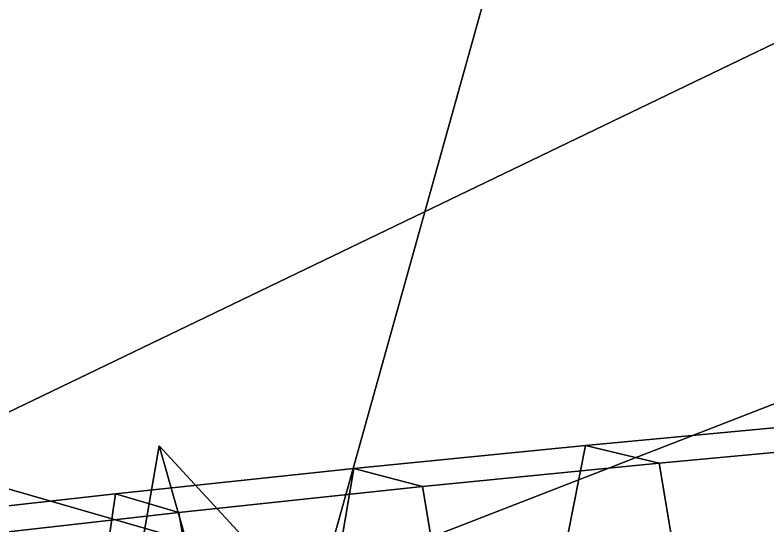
# Model space of a CAD drawing. Header units: metres. Extents: x -219 to 389, y -251 to 301.
# Drawn here: x 162.33 to 171.9, y 46.45 to 52.95 of the extents above; entities that cross this region are included whole.
import ezdxf

# ---------------------------------------------------------------- set-up
doc = ezdxf.new("R2010")
doc.units = ezdxf.units.M

msp = doc.modelspace()

# ---------------------------------------------------------------- linework, layer by layer
at = {"layer": 'Breeder_1Pdcel', "color": 3}
for points in [[(169.5829, 47.4767, 426.7279), (172.4321, 47.7423, 428.7991), (172.0924, 46.2146, 429.4625), (169.2834, 45.9529, 427.419)], [(170.522, 47.2524, 425.3289), (173.4363, 47.5243, 427.4452), (172.4321, 47.7423, 428.7991), (169.5829, 47.4767, 426.7279)], [(170.8052, 45.5559, 425.1569), (173.7196, 45.8279, 427.2731), (173.4363, 47.5243, 427.4452), (170.522, 47.2524, 425.3289)], [(166.6376, 47.1841, 424.8), (169.5829, 47.4767, 426.7279), (169.2834, 45.9529, 427.419), (166.3788, 45.6607, 425.5186)], [(167.5116, 46.9522, 423.3555), (170.522, 47.2524, 425.3289), (169.5829, 47.4767, 426.7279), (166.6376, 47.1841, 424.8)], [(167.7956, 45.2514, 423.1829), (170.8052, 45.5559, 425.1569), (170.522, 47.2524, 425.3289), (167.5116, 46.9522, 423.3555)], [(163.6045, 46.862, 423.0185), (166.6376, 47.1841, 424.8), (166.3788, 45.6607, 425.5186), (163.3877, 45.3394, 423.7627)], [(164.4112, 46.6218, 421.5317), (167.5116, 46.9522, 423.3555), (166.6376, 47.1841, 424.8), (163.6045, 46.862, 423.0185)], [(164.6959, 44.9166, 421.3587), (167.7956, 45.2514, 423.1829), (167.5116, 46.9522, 423.3555), (164.4112, 46.6218, 421.5317)], [(160.4909, 46.5111, 421.3879), (163.6045, 46.862, 423.0185), (163.3877, 45.3394, 423.7627), (160.3175, 44.9897, 422.1557)], [(161.2281, 46.2619, 419.862), (164.4112, 46.6218, 421.5317), (163.6045, 46.862, 423.0185), (160.4909, 46.5111, 421.3879)], [(161.5136, 44.5524, 419.6885), (164.6959, 44.9166, 421.3587), (164.4112, 46.6218, 421.5317), (161.2281, 46.2619, 419.862)]]:
    msp.add_3dface(points, dxfattribs=at)
at = {"layer": 'Breeder_Leaf', "color": 3}
for points in [[(117.512, 59.8459, 134.8215), (181.554, 100.6618, 109.9923), (166.2345, 45.7714, 123.0788)], [(117.512, 59.8459, 134.8215), (166.2345, 45.7714, 123.0788), (181.554, 100.6618, 109.9923)], [(181.554, 100.6618, 109.9923), (228.2373, 69.8828, 104.9231), (166.2345, 45.7714, 123.0788)], [(181.554, 100.6618, 109.9923), (166.2345, 45.7714, 123.0788), (228.2373, 69.8828, 104.9231)], [(166.2345, 45.7714, 123.0788), (228.2373, 69.8828, 104.9231), (225.3758, 27.03698, 104.7662)], [(166.2345, 45.7714, 123.0788), (225.3758, 27.03698, 104.7662), (228.2373, 69.8828, 104.9231)], [(188.6819, 60.6459, 309.356), (156.1259, 44.9504, 340.2223), (158.4239, 59.08526, 323.6628)], [(188.6819, 60.6459, 309.356), (158.4239, 59.08526, 323.6628), (156.1259, 44.9504, 340.2223)], [(117.512, 59.8459, 134.8215), (162.5012, 0.5218, 153.1361), (110.5234, 10.5476, 159.4825)], [(117.512, 59.8459, 134.8215), (110.5234, 10.5476, 159.4825), (162.5012, 0.5218, 153.1361)], [(162.5012, 0.5218, 153.1361), (117.512, 59.8459, 134.8215), (166.2345, 45.7714, 123.0788)], [(162.5012, 0.5218, 153.1361), (166.2345, 45.7714, 123.0788), (117.512, 59.8459, 134.8215)], [(162.1602, 35.9151, 705.7343), (164.1603, 47.4716, 708.1801), (166.3271, 39.8587, 704.3635)], [(162.1602, 35.9151, 705.7343), (166.3271, 39.8587, 704.3635), (164.1603, 47.4716, 708.1801)], [(164.1603, 47.4716, 708.1801), (171.882, 39.0893, 703.1318), (166.3271, 39.8587, 704.3635)], [(164.1603, 47.4716, 708.1801), (166.3271, 39.8587, 704.3635), (171.882, 39.0893, 703.1318)]]:
    msp.add_3dface(points, dxfattribs=at)

doc.saveas('drawing.dxf')
